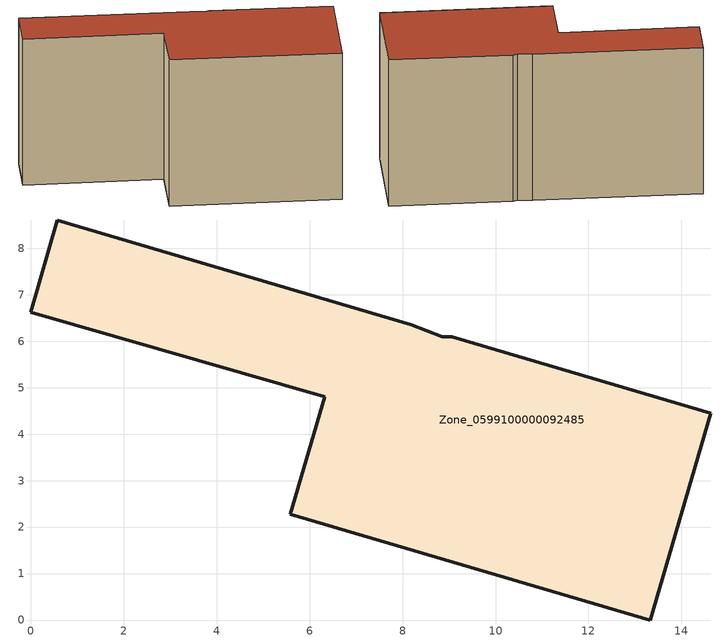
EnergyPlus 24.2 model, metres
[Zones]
Zone_0599100000092485
 floor ground (C_G): 9.06,6.1 14.63,4.45 13.33,0 5.59,2.27 6.32,4.81 0,6.63 0.57,8.61 8.19,6.36 8.85,6.09 z0
 wall outside (C_F): 6.32,4.81 5.59,2.27 13.33,0 14.63,4.45 9.06,6.1 8.85,6.09 8.19,6.36 0.57,8.61 0,6.63 6.32,4.81 z0:7.7
 roof outside (C_R): 9.06,6.1 8.85,6.09 8.19,6.36 0.57,8.61 0,6.63 6.32,4.81 5.59,2.27 13.33,0 14.63,4.45 z7.7
[BUILDING]
Pand.0599100000092485: North Axis=0; Terrain=City; Loads Convergence Tolerance Value=0.04; Temperature Convergence Tolerance Value=0.4; Solar Distribution=FullExterior; Maximum Number of Warmup Days=25; Minimum Number of Warmup Days=1
[Site:Location]
Rotterdam.The.Hague.AP_ZH_NLD Design_Conditions: Latitude=51.96; Longitude=4.45; Time Zone=1; Elevation=-4.5
[SITE:GROUNDTEMPERATURE:BUILDINGSURFACE]
18, 18, 18, 18, 18, 18, 18, 18, 18, 18, 18, 18
[MATERIAL] Thermal Absorptance=0.9; Solar Absorptance=0.7; Visible Absorptance=0.7
Name | Roughness | Thickness | Conductivity | Density | Specific Heat
G.TC.1946 | MediumSmooth | 0.15 | 1 | 540 | 1210
F.TC.1946 | Rough | 0.3 | 0.857143 | 1920 | 840
R.TC.1946 | MediumRough | 0.2 | 0.909091 | 1500 | 1000
[CONSTRUCTION]
C_G: G.TC.1946
C_F: F.TC.1946
C_R: R.TC.1946
[ZONE]
Zone_0599100000092485: Type=1; Multiplier=1; Ceiling Height=Autocalculate; Volume=Autocalculate; Floor Area=autocalculate; Part of Total Floor Area=Yes
[ZONEINFILTRATION:DESIGNFLOWRATE]
Infil_Zone_0599100000092485: Zone or ZoneList or Space or SpaceList=Zone_0599100000092485; Schedule=AlwaysOn; Design Flow Rate Calculation Method=Flow/Area; Flow Rate per Floor Area=0.003; Constant Term Coefficient=1; Temperature Term Coefficient=0; Velocity Term Coefficient=0; Velocity Squared Term Coefficient=0
[HVACTEMPLATE:ZONE:IDEALLOADSAIRSYSTEM]
Zone_0599100000092485: Maximum Heating Supply Air Temperature=50; Minimum Cooling Supply Air Temperature=13; Maximum Heating Supply Air Humidity Ratio=0.0156; Minimum Cooling Supply Air Humidity Ratio=0.0077; Heating Limit=NoLimit; Cooling Limit=NoLimit; Dehumidification Control Type=ConstantSensibleHeatRatio; Cooling Sensible Heat Ratio=0.7; Dehumidification Setpoint=60; Humidification Control Type=None; Humidification Setpoint=30; Outdoor Air Method=None; Outdoor Air Flow Rate per Person=0.00944; Outdoor Air Flow Rate per Zone Floor Area=0; Outdoor Air Flow Rate per Zone=0; Demand Controlled Ventilation Type=None; Outdoor Air Economizer Type=NoEconomizer; Heat Recovery Type=None; Sensible Heat Recovery Effectiveness=0.7; Latent Heat Recovery Effectiveness=0.65
[ZONECONTROL:THERMOSTAT]
ThermostatControl_Zone_0599100000092485: Zone or ZoneList=Zone_0599100000092485; Control Type Schedule=DualSetpointControlType; Control 1=Thermostat_Zone_0599100000092485; Temperature Difference Between Cutout And Setpoint=0
[THERMOSTATSETPOINT:DUALSETPOINT]
Thermostat_Zone_0599100000092485: Heating Setpoint Temperature Schedule=HeatingSetpoint_Zone_0599100000092485; Cooling Setpoint Temperature Schedule=CoolingSetpoint_Zone_0599100000092485
[SCHEDULE:COMPACT]
HeatingSetpoint_Zone_0599100000092485: Through: 12/31, For: AllDays, Until: 24:00, 21
CoolingSetpoint_Zone_0599100000092485: Through: 12/31, For: AllDays, Until: 24:00, 24
DualSetpointControlType: Through: 12/31, For: AllDays, Until: 24:00, 4
AlwaysOn: Through: 12/31, For: AllDays, Until: 24:00, 1
